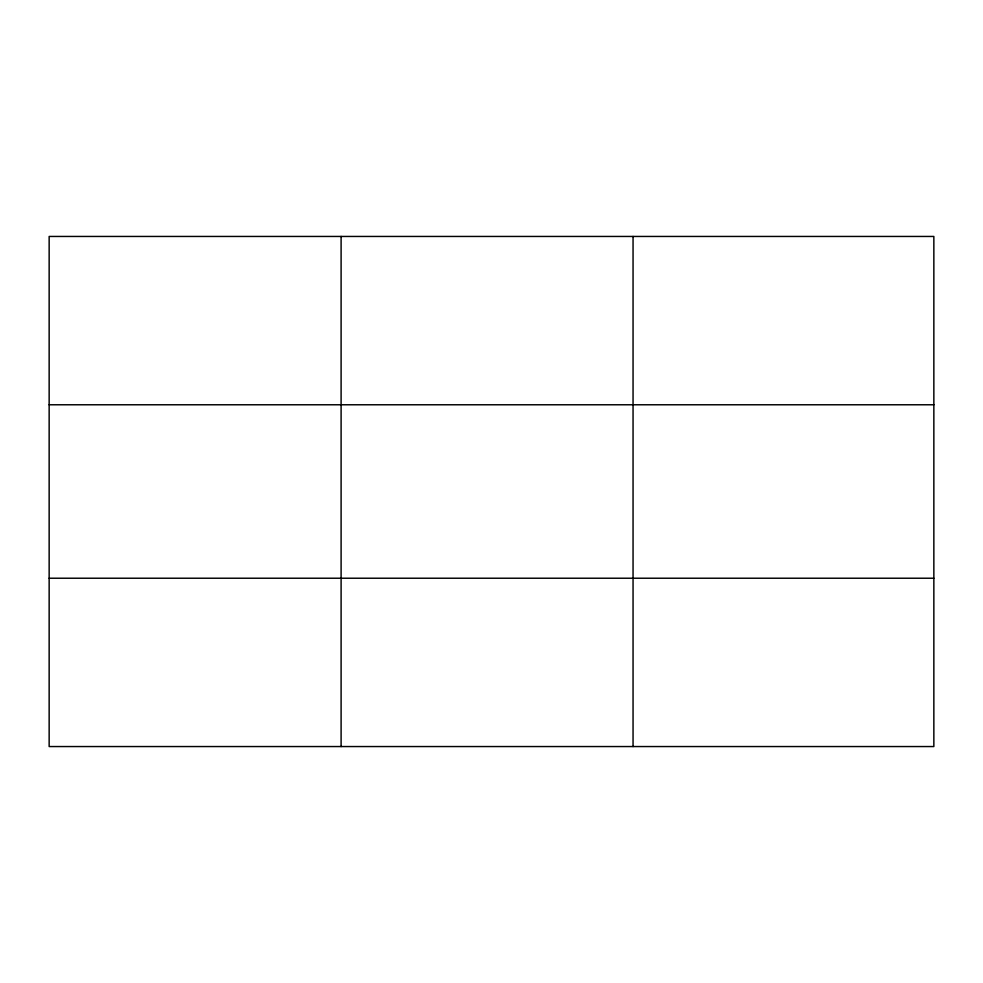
<?xml version="1.0" encoding="UTF-8"?>
<svg xmlns="http://www.w3.org/2000/svg" width="983" height="983" viewBox="0 0 983 983"><rect width="100%" height="100%" fill="white"/><g stroke="black" fill="none" stroke-linecap="round" stroke-linejoin="round"><path stroke-width="1.47" d="M341.101 746.552L341.101 236.448M633.052 746.552L633.052 236.448M933.85 404.775L933.85 236.448L49.15 236.448L49.15 746.552L933.85 746.552L933.85 404.775L49.15 404.775M49.15 578.225L933.85 578.225"/></g></svg>
